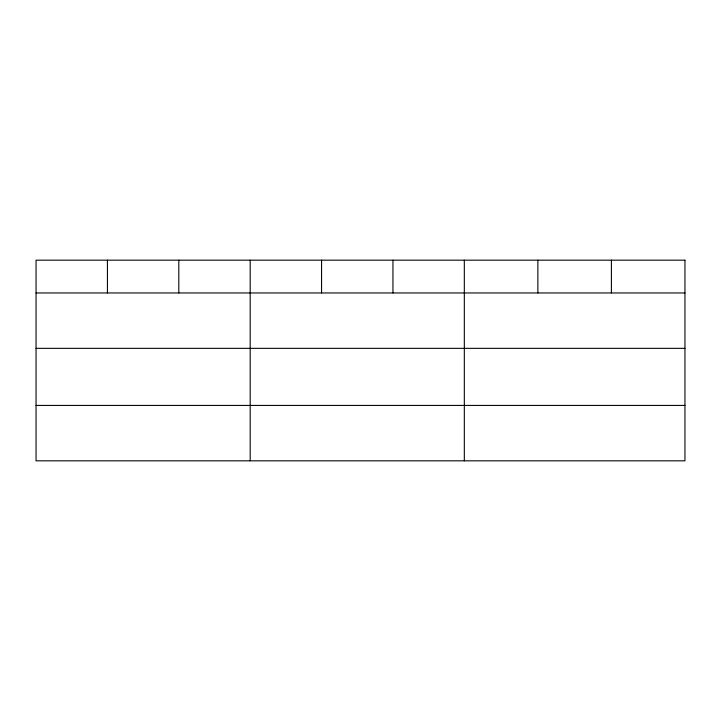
<?xml version="1.0" encoding="UTF-8"?>
<svg xmlns="http://www.w3.org/2000/svg" width="721" height="721" viewBox="0 0 721 721"><rect width="100%" height="100%" fill="white"/><g stroke="black" fill="none" stroke-linecap="round" stroke-linejoin="round"><path stroke-width="1.08" d="M36.05 292.96L684.95 292.96M36.05 348.351L684.95 348.351M36.05 405.427L684.95 405.427M611.408 260.173L611.408 292.96M537.866 260.173L537.866 292.96M464.324 260.173L464.324 460.827M392.945 260.173L392.945 292.96M321.566 260.173L321.566 292.96M250.187 260.173L250.187 460.827M178.808 260.173L178.808 292.96M107.429 260.173L107.429 292.96M684.95 260.173L36.05 260.173L36.05 460.827L684.95 460.827L684.95 260.173"/></g></svg>
